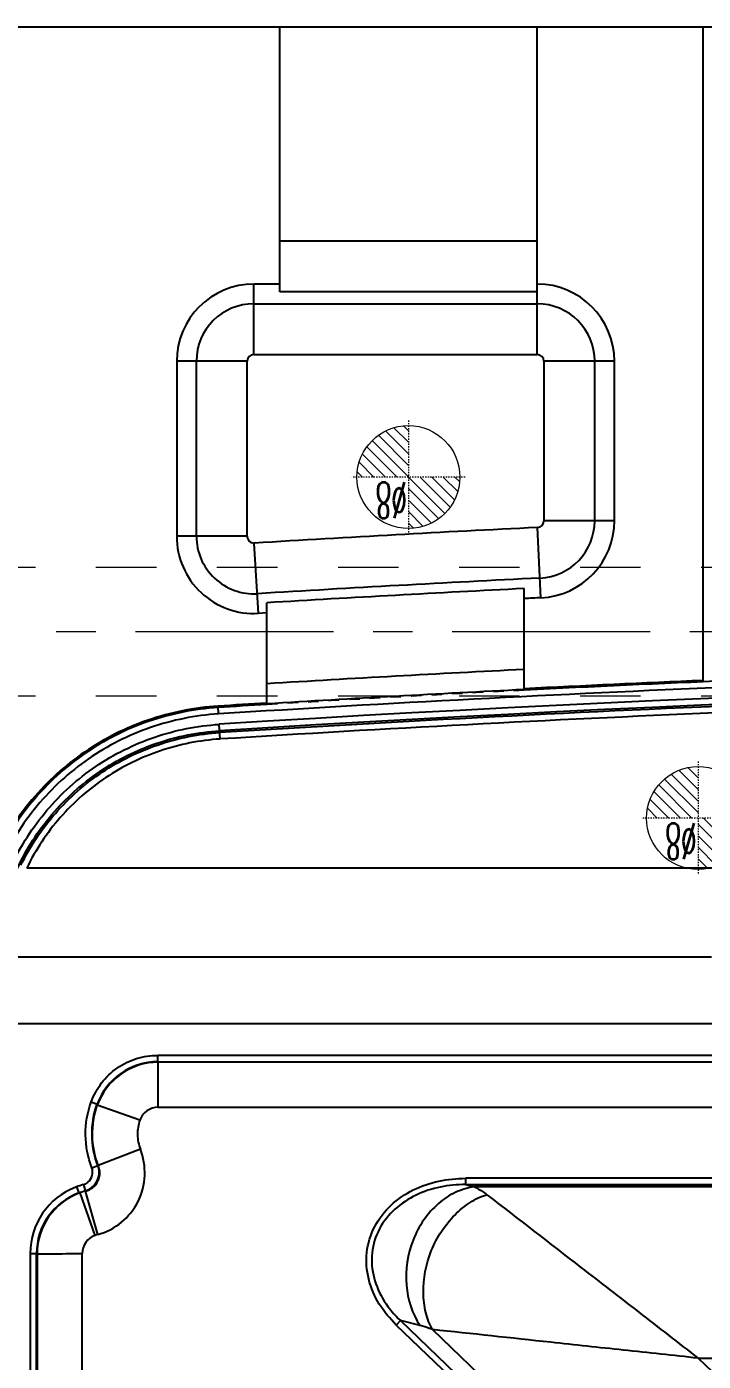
# Model space of a CAD drawing. Header units: millimetres. Extents: x 2634 to 3034, y 1430 to 1883.
# Drawn here: x 2699 to 2751.5, y 1779 to 1882.7 of the extents above; entities that cross this region are included whole.
import ezdxf
from ezdxf.enums import TextEntityAlignment as Align

# ---------------------------------------------------------------- set-up
doc = ezdxf.new("R2010")
doc.units = ezdxf.units.MM
doc.linetypes.add('CENTER', pattern=[0.6, 0.375, -0.075, 0.075, -0.075])
doc.linetypes.add('HIDDEN', pattern=[0.2, 0.1, -0.1])
doc.layers.add('cool', color=153, linetype='HIDDEN', lineweight=9)
doc.layers.add('epin', color=13, linetype='Continuous', lineweight=9)
doc.layers.add('DEFAULT_2', color=8, linetype='HIDDEN')
doc.styles.add('TXT05', font='txt.shx', dxfattribs={"width": 0.5, "bigfont": 'gbcbig.shx'})

# ---------------------------------------------------------------- blocks, each defined once
blk = doc.blocks.new('epin_ejp_8')
at = {"layer": 'epin'}
h = blk.add_hatch(dxfattribs=at)
h.set_pattern_fill('_ANSI31', color=123, scale=0.2, angle=90)
h.set_pattern_definition([(135, (170.5, -113), (-0.4490128, -0.4490128), [])])
h.paths.add_polyline_path([(0, 4, 0.414214), (-4, 0), (0, 0)])
h.paths.add_polyline_path([(4, 0), (0, 0), (0, -4, 0.414214)])
at = {"layer": 'epin', "color": 1, "linetype": 'CENTER', "ltscale": 0.16}
for p, q in [((0, -4.4), (0, 4.4)), ((-4.4, 0), (4.4, 0))]:
    blk.add_line(p, q, dxfattribs=at)
at = {"layer": 'epin'}
blk.add_circle((0, 0), 4, dxfattribs=at)
at = {"layer": 'epin', "color": 6, "style": 'TXT05', "width": 0.5}
blk.add_text('%%c8', height=2.8, dxfattribs=at).set_placement((1.33, 1.8), align=Align.MIDDLE)

msp = doc.modelspace()

# ---------------------------------------------------------------- linework, layer by layer
at = {"color": 7, "linetype": 'Continuous'}
for p, q in [((2678.63, 1882.67), (2988.63, 1882.67)), ((2718.63, 1862.07), (2718.63, 1882.67)), ((2738.63, 1857.2), (2738.63, 1882.67)), ((2751.53, 1831.86), (2751.53, 1882.67)), ((2738.63, 1866.01), (2718.63, 1866.01)), ((2716.63, 1857.2), (2716.63, 1862.67)), ((2718.63, 1862.67), (2716.63, 1862.67)), ((2738.63, 1862.07), (2718.63, 1862.07)), ((2716.63, 1861.14), (2738.63, 1861.14)), ((2710.63, 1856.67), (2710.63, 1843.07)), ((2716.1, 1856.67), (2710.63, 1856.67)), ((2712.16, 1843.07), (2712.16, 1856.67)), ((2716.1, 1843.07), (2716.1, 1856.67)), ((2716.63, 1857.2), (2738.63, 1857.2)), ((2739.15, 1856.67), (2739.15, 1844.28)), ((2744.63, 1856.67), (2739.15, 1856.67)), ((2743.09, 1856.67), (2743.09, 1844.28)), ((2744.63, 1844.28), (2744.63, 1856.67)), ((2744.63, 1844.28), (2739.15, 1844.28)), ((2738.92, 1838.29), (2738.65, 1843.75)), ((2716.1, 1843.07), (2710.63, 1843.07)), ((2716.99, 1837.08), (2716.66, 1842.54)), ((2737.63, 1831.21), (2737.63, 1839.01)), ((2717.63, 1837.11), (2716.99, 1837.08)), ((2717.63, 1830.1), (2717.63, 1837.9)), ((2713.88, 1829.26), (2713.84, 1829.87)), ((2714, 1827.31), (2713.93, 1828.45)), ((2757.5, 1817.28), (2698.98, 1817.28)), ((2752.18, 1810.37), (2697.19, 1810.37)), ((2696.89, 1805.21), (2753.02, 1805.21)), ((2709.16, 1802.23), (2709.16, 1802.73)), ((2756.24, 1802.73), (2709.16, 1802.73)), ((2709.19, 1802.2), (2709.16, 1802.23)), ((2709.16, 1802.23), (2756.24, 1802.23)), ((2709.19, 1798.7), (2709.19, 1802.2)), ((2829.12, 1802.2), (2709.19, 1802.2)), ((2703.99, 1799.11), (2704.46, 1798.94)), ((2707.77, 1797.69), (2704.46, 1798.85)), ((2709.19, 1798.7), (2832.16, 1798.7)), ((2707.81, 1795.43), (2704.54, 1794.16)), ((2704.04, 1794), (2704.5, 1794.18)), ((2704.5, 1794.18), (2704.54, 1794.16)), ((2702.86, 1792.51), (2703.03, 1792.04)), ((2703.38, 1792.68), (2703.51, 1792.19)), ((2733.08, 1792.69), (2733.08, 1793.18)), ((2812.88, 1793.18), (2733.08, 1793.18)), ((2733.08, 1792.69), (2733.77, 1792.51)), ((2733.08, 1792.69), (2812.88, 1792.69)), ((2812.71, 1792.51), (2733.77, 1792.51)), ((2704.29, 1788.73), (2703.12, 1792.04)), ((2703.51, 1792.19), (2703.55, 1792.17)), ((2704.5, 1788.8), (2703.55, 1792.17)), ((2699.25, 1787.34), (2699.25, 1560.47)), ((2699.25, 1787.34), (2699.75, 1787.34)), ((2699.75, 1560.47), (2699.75, 1787.34)), ((2699.75, 1787.34), (2699.79, 1787.32)), ((2699.79, 1787.32), (2699.79, 1560.49)), ((2703.29, 1560.49), (2703.29, 1787.32)), ((2728.02, 1782.11), (2727.69, 1781.77)), ((2736.38, 1774.07), (2728.02, 1782.11)), ((2729.54, 1781.73), (2728.02, 1782.11)), ((2736.06, 1773.73), (2727.69, 1781.77)), ((2730.5, 1781.42), (2738.05, 1774.16)), ((2751.14, 1779.19), (2754.72, 1779.2)), ((2751.14, 1779.19), (2752.22, 1778.16))]:
    msp.add_line(p, q, dxfattribs=at)
for centre, radius, start, end in [((2716.63, 1856.67), 6, 90, 180), ((2738.63, 1856.67), 6, 0, 90), ((2716.63, 1856.67), 4.47, 90, 180), ((2738.63, 1856.67), 4.47, 0, 90), ((2716.63, 1856.67), 0.528, 90, 180), ((2738.63, 1856.67), 0.528, 0, 90), ((2738.63, 1844.28), 0.528, 272.8355, 0), ((2738.63, 1844.28), 4.47, 272.8355, 0), ((2738.63, 1844.28), 6, 272.8355, 0), ((2833.83, -77.87), 1923.98, 92.83545, 93.49143), ((2716.63, 1843.07), 6, 180, 273.4914), ((2716.63, 1843.07), 4.47, 180, 273.4914), ((2716.63, 1843.07), 0.528, 180, 273.4914), ((2833.83, -77.87), 1920.04, 92.83545, 93.49143), ((2833.83, -77.87), 1919.29, 92.87306, 93.47103), ((2833.83, -77.87), 1918.51, 92.83545, 92.87423), ((2833.63, -73.87), 1906.09, 86.39965, 93.60035), ((2833.83, -77.87), 1913.01, 92.8825, 93.48244), ((2833.8, -77.39), 1911.03, 92.46723, 92.88471), ((2833.78, -77.05), 1910.58, 92.4078, 92.88474), ((2833.78, -77.05), 1910.08, 92.4078, 93.59906), ((2833.63, -73.87), 1905.58, 86.39965, 93.60035), ((2833.8, -77.39), 1910.97, 92.88479, 93.48537), ((2833.8, -77.39), 1911.03, 93.48527, 93.59896), ((2833.78, -77.05), 1910.58, 93.48543, 93.59906), ((2833.63, -73.82), 1905.39, 92.31428, 93.60045), ((2833.86, -78.45), 1909.53, 92.44244, 93.59864), ((2709.16, 1797.23), 5, 89.9279, 159.9976), ((2709.21, 1797.16), 5.04, 90.2289, 160.4282), ((2731, 1798.89), 26.54, 179.8912, 180.0873), ((2709.18, 1797.19), 1.5, 89.9624, 160.6921), ((2703.1, 1793.64), 0.999, 309.0601, 21.0293), ((2703.1, 1793.64), 1.51, 309.7915, 20.8533), ((2704.76, 1787.34), 5.51, 111.0192, 180.0291), ((2704.75, 1787.38), 5.47, 110.2437, 111.0582), ((2705.37, 1785.68), 7.28, 105.945, 110.2427), ((2704.75, 1787.34), 5, 110.1683, 180.0718), ((2704.82, 1787.3), 5.04, 110.6644, 179.7093), ((2705.37, 1785.68), 6.76, 105.9441, 110.2434), ((2704.8, 1787.37), 4.96, 109.7606, 110.6645), ((2704.79, 1787.32), 1.5, 109.5053, 180.0399), ((2705.37, 1785.69), 3.23, 105.7141, 109.5487)]:
    msp.add_arc(centre, radius, start, end, dxfattribs=at)
for points, knots in [([(2713.84, 1829.87), (2712, 1829.75), (2708.33, 1829.02), (2703.34, 1826.51), (2699.19, 1822.75), (2697.2, 1819.58), (2696.44, 1817.9)], [0, 0, 0, 0, 0.250003, 0.500013, 0.750013, 1, 1, 1, 1]), ([(2713.85, 1829.76), (2712.01, 1829.65), (2708.34, 1828.91), (2704.17, 1826.81), (2701.27, 1824.49), (2698.72, 1821.81), (2697.23, 1819.43), (2696.48, 1817.74)], [0, 0, 0, 0, 0.249881, 0.499716, 0.624904, 0.750153, 1, 1, 1, 1]), ([(2713.88, 1829.26), (2712.08, 1829.15), (2708.51, 1828.43), (2704.44, 1826.38), (2701.61, 1824.12), (2699.13, 1821.51), (2697.67, 1819.18), (2696.94, 1817.54)], [0, 0, 0, 0, 0.249982, 0.499789, 0.624943, 0.750159, 1, 1, 1, 1]), ([(2697.8, 1817.47), (2698.52, 1819.02), (2699.92, 1821.2), (2702.3, 1823.65), (2704.99, 1825.76), (2708.85, 1827.67), (2712.23, 1828.35), (2713.93, 1828.45)], [0, 0, 0, 0, 0.249838, 0.375068, 0.500246, 0.750095, 1, 1, 1, 1]), ([(2698.26, 1817.26), (2698.95, 1818.77), (2700.32, 1820.89), (2702.64, 1823.27), (2705.26, 1825.33), (2709.01, 1827.19), (2712.31, 1827.85), (2713.96, 1827.95)], [0, 0, 0, 0, 0.249821, 0.375016, 0.500159, 0.749972, 1, 1, 1, 1]), ([(2698.53, 1817.5), (2699.23, 1818.95), (2701.05, 1821.68), (2704.73, 1824.92), (2709.14, 1827.07), (2712.36, 1827.71), (2713.97, 1827.81)], [0, 0, 0, 0, 0.249964, 0.499954, 0.749972, 1, 1, 1, 1]), ([(2714, 1827.31), (2712.43, 1827.21), (2709.3, 1826.59), (2705.01, 1824.5), (2701.43, 1821.35), (2699.67, 1818.7), (2698.98, 1817.28)], [0, 0, 0, 0, 0.250161, 0.500143, 0.750074, 1, 1, 1, 1]), ([(2703.99, 1799.11), (2704.19, 1799.64), (2704.73, 1800.64), (2705.96, 1801.81), (2707.48, 1802.56), (2708.61, 1802.73), (2709.16, 1802.73)], [0, 0, 0, 0, 0.25001, 0.5, 0.74999, 1, 1, 1, 1]), ([(2704.04, 1794), (2703.73, 1794.81), (2703.4, 1796.55), (2703.69, 1798.3), (2703.99, 1799.11)], [0, 0, 0, 0, 0.499992, 1, 1, 1, 1]), ([(2704.5, 1794.18), (2704.21, 1794.93), (2703.91, 1796.55), (2704.18, 1798.19), (2704.46, 1798.94)], [0, 0, 0, 0, 0.500193, 1, 1, 1, 1]), ([(2704.54, 1794.16), (2704.26, 1794.9), (2703.95, 1796.5), (2704.2, 1798.1), (2704.46, 1798.85)], [0, 0, 0, 0, 0.498884, 1, 1, 1, 1]), ([(2707.77, 1797.69), (2707.64, 1797.33), (2707.52, 1796.56), (2707.67, 1795.79), (2707.81, 1795.43)], [0, 0, 0, 0, 0.497616, 1, 1, 1, 1]), ([(2704.5, 1788.8), (2705.16, 1788.98), (2706.43, 1789.64), (2707.76, 1791.31), (2708.29, 1793.38), (2708.06, 1794.79), (2707.81, 1795.43)], [0, 0, 0, 0, 0.250023, 0.500006, 0.749986, 1, 1, 1, 1]), ([(2704.12, 1792.46), (2704.24, 1792.56), (2704.45, 1792.79), (2704.7, 1793.37), (2704.66, 1793.88), (2704.54, 1794.16)], [0, 0, 0, 0, 0.25079, 0.500256, 1, 1, 1, 1]), ([(2727.69, 1781.77), (2727.2, 1782.27), (2726.28, 1783.34), (2725.44, 1785.3), (2725.27, 1787.43), (2725.9, 1789.48), (2727.21, 1791.17), (2728.97, 1792.35), (2730.97, 1793.04), (2732.38, 1793.16), (2733.08, 1793.18)], [0, 0, 0, 0, 0.125198, 0.250196, 0.375061, 0.499917, 0.624842, 0.749786, 0.874838, 1, 1, 1, 1]), ([(2733.08, 1792.69), (2732.41, 1792.69), (2731.09, 1792.57), (2729.19, 1791.95), (2727.52, 1790.86), (2726.27, 1789.3), (2725.68, 1787.39), (2725.86, 1785.4), (2726.68, 1783.58), (2727.54, 1782.56), (2728.02, 1782.11)], [0, 0, 0, 0, 0.126414, 0.252087, 0.377189, 0.501501, 0.625347, 0.749472, 0.874086, 1, 1, 1, 1]), ([(2733.77, 1792.51), (2733.27, 1792.45), (2732.25, 1792.15), (2730.89, 1791.24), (2729.76, 1789.96), (2728.66, 1787.87), (2728.19, 1784.94), (2728.92, 1782.64), (2729.54, 1781.73)], [0, 0, 0, 0, 0.112951, 0.232752, 0.359101, 0.490316, 0.753788, 1, 1, 1, 1]), ([(2733.77, 1792.51), (2733.84, 1792.48), (2734.18, 1792.3), (2734.49, 1792.08), (2734.72, 1791.9)], [0, 0, 0, 0, 0.222082, 1, 1, 1, 1]), ([(2730.5, 1781.42), (2730.26, 1781.82), (2729.91, 1782.77), (2729.68, 1784.86), (2730.1, 1787.08), (2731.14, 1789.05), (2732.17, 1790.33), (2733.36, 1791.33), (2734.27, 1791.77), (2734.72, 1791.9)], [0, 0, 0, 0, 0.112304, 0.235145, 0.498597, 0.633086, 0.764147, 0.887502, 1, 1, 1, 1]), ([(2734.72, 1791.9), (2737.16, 1790.02), (2741.09, 1786.97), (2746.57, 1782.74), (2749.59, 1780.38), (2751.14, 1779.19)], [0, 0, 0, 0, 0.445138, 0.718268, 1, 1, 1, 1]), ([(2699.79, 1787.32), (2699.9, 1787.31), (2700.28, 1787.32), (2701.02, 1787.31), (2702.07, 1787.32), (2702.87, 1787.32), (2703.29, 1787.32)], [0, 0, 0, 0, 0.099711, 0.321793, 0.636066, 1, 1, 1, 1]), ([(2730.5, 1781.42), (2730.41, 1781.45), (2730.1, 1781.57), (2729.78, 1781.67), (2729.54, 1781.73)], [0, 0, 0, 0, 0.265556, 1, 1, 1, 1]), ([(2751.14, 1779.19), (2749.2, 1779.41), (2745.38, 1779.81), (2738.5, 1780.56), (2733.56, 1781.09), (2730.5, 1781.42)], [0, 0, 0, 0, 0.281733, 0.554865, 1, 1, 1, 1])]:
    msp.add_open_spline(points, degree=3, knots=knots, dxfattribs=at)
for points in [[(2703.38, 1792.68), (2703.5, 1792.71), (2703.63, 1792.78), (2703.73, 1792.86)], [(2703.51, 1792.19), (2703.71, 1792.25), (2703.9, 1792.35), (2704.06, 1792.48)], [(2703.55, 1792.17), (2703.75, 1792.23), (2703.95, 1792.33), (2704.12, 1792.46)]]:
    msp.add_open_spline(points, degree=3, dxfattribs=at)
at = {"layer": 'cool', "ltscale": 47}
for p, q in [((2647.96, 1840.67), (3019.3, 1840.67)), ((2647.96, 1830.67), (3019.3, 1830.67))]:
    msp.add_line(p, q, dxfattribs=at)
at = {"layer": 'cool', "color": 1, "linetype": 'CENTER', "ltscale": 41}
msp.add_line((2633.63, 1835.67), (3033.63, 1835.67), dxfattribs=at)
at = {"layer": 'DEFAULT_2', "color": 8, "linetype": 'HIDDEN', "ltscale": 0.04}
for p, q in [((2737.63, 1831.16), (2737.63, 1831.21)), ((2717.63, 1830.05), (2717.63, 1830.1))]:
    msp.add_line(p, q, dxfattribs=at)
at = {"layer": 'DEFAULT_2', "color": 8, "linetype": 'HIDDEN', "ltscale": 8}
msp.add_arc((2833.78, -77.05), 1910.58, 92.88474, 93.48543, dxfattribs=at)

# ---------------------------------------------------------------- block references
at = {"layer": 'epin', "rotation": 180}
for p in [(2728.63, 1847.67), (2751.13, 1821.17)]:
    msp.add_blockref('epin_ejp_8', p, dxfattribs=at)

doc.saveas('drawing.dxf')
